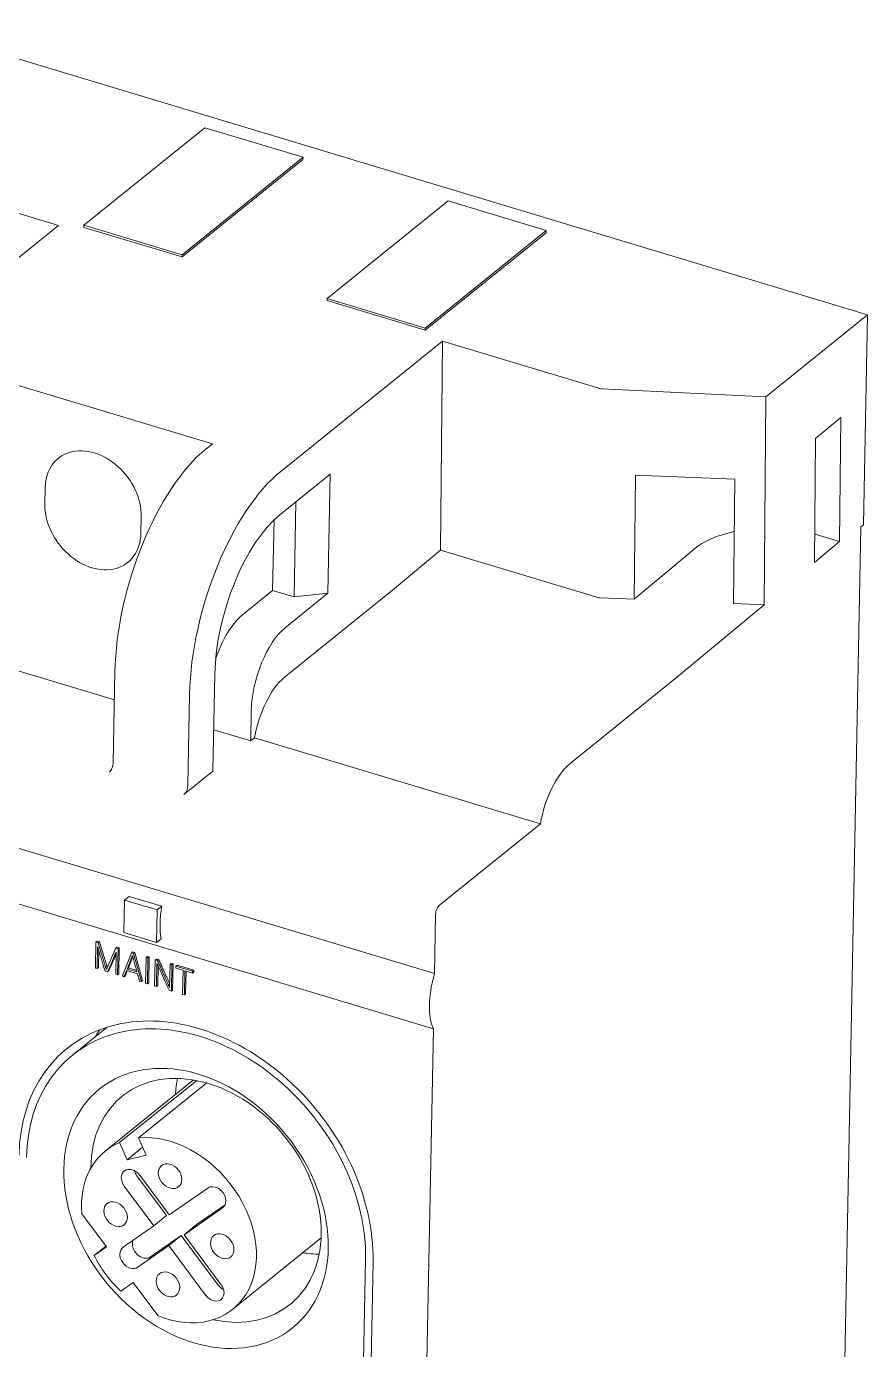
# Model space of a CAD drawing. Header units: inches. Extents: x 9220 to 92460, y -39241 to 4813.
# Drawn here: x 74502.3 to 74538.1, y -32911.4 to -32855 of the extents above; entities that cross this region are included whole.
import ezdxf

# ---------------------------------------------------------------- set-up
doc = ezdxf.new("R2010")
doc.units = ezdxf.units.IN
doc.header["$MEASUREMENT"] = 0

# ---------------------------------------------------------------- blocks, each defined once
blk = doc.blocks.new('A$C24EF5112')
at = {"color": 0, "linetype": 'Continuous', "lineweight": 0, "extrusion": (1.17636e-17, 0.017452, 0.999848)}
for p, q in [((-189.49, 394.26), (-85.11, 362.82)), ((-157.33, 383.21), (-170.51, 372.59)), ((-146.64, 379.99), (-157.33, 383.21)), ((-159.82, 369.36), (-146.64, 379.99)), ((-159.82, 369.13), (-146.65, 379.76)), ((-146.64, 379.99), (-146.65, 379.76)), ((-173.29, 372.56), (-190.33, 377.69)), ((-130.83, 375.23), (-144.01, 364.6)), ((-120.14, 372.01), (-130.83, 375.23)), ((-173.29, 372.56), (-190.91, 358.35)), ((-170.51, 372.59), (-170.52, 372.35)), ((-170.52, 372.35), (-159.82, 369.13)), ((-170.51, 372.59), (-159.82, 369.36)), ((-133.32, 361.38), (-120.14, 372.01)), ((-133.32, 361.15), (-120.15, 371.77)), ((-120.14, 372.01), (-120.15, 371.77)), ((-159.82, 369.36), (-159.82, 369.13)), ((-144.01, 364.6), (-144.02, 364.37)), ((-144.02, 364.37), (-133.32, 361.15)), ((-144.01, 364.6), (-133.32, 361.38)), ((-85.11, 362.82), (-96.18, 353.89)), ((-85.56, 339.91), (-85.11, 362.82)), ((-133.32, 361.38), (-133.32, 361.15)), ((-131.45, 359.95), (-149.07, 345.74)), ((-131.45, 359.95), (-131.66, 337.16)), ((-131.45, 359.95), (-114.41, 354.82)), ((-182.09, 356.45), (-156.52, 348.75)), ((-114.06, 354.76), (-96.18, 353.89)), ((-96.18, 353.89), (-96.39, 331.22)), ((-90.77, 349.35), (-88.03, 351.64)), ((-88.03, 351.64), (-88.15, 338.11)), ((-90.77, 349.35), (-90.9, 335.81)), ((-157.21, 348.2), (-156.52, 348.75)), ((-149.16, 341.02), (-143.67, 345.45)), ((-143.67, 345.45), (-143.92, 332.46)), ((-110.42, 345.35), (-110.55, 331.81)), ((-110.42, 345.35), (-99.58, 344.89)), ((-99.71, 331.36), (-99.58, 344.89)), ((-174.77, 342.13), (-174.73, 344.02)), ((-147.62, 332.06), (-147.42, 342.43)), ((-164.27, 340.87), (-164.31, 338.98)), ((-149.8, 340.46), (-149.95, 332.76)), ((-92.04, 20.25), (-85.83, 339.69)), ((-85.83, 339.69), (-85.56, 339.91)), ((-90.9, 335.81), (-88.15, 338.11)), ((-88.15, 338.11), (-90.71, 338.88)), ((-131.66, 337.16), (-136.89, 332.79)), ((-131.66, 337.16), (-114.63, 332.03)), ((-104.02, 337.27), (-110.55, 331.81)), ((-149.95, 332.76), (-153.24, 330.1)), ((-147.62, 332.06), (-149.95, 332.76)), ((-136.89, 332.79), (-148.69, 323.28)), ((-148.59, 328.7), (-143.92, 332.46)), ((-143.92, 332.46), (-147.62, 332.06)), ((-114.27, 331.97), (-110.55, 331.81)), ((-105.74, 323.41), (-96.39, 331.22)), ((-99.71, 331.36), (-96.39, 331.22)), ((-186.05, 326.53), (-167.2, 320.85)), ((-167.33, 314), (-167.14, 323.92)), ((-156.46, 313.06), (-156.25, 323.68)), ((-117.54, 313.9), (-105.74, 323.41)), ((-236.69, 322.44), (-132.31, 291)), ((-159, 321.47), (-159.19, 311.55)), ((-152.34, 316.38), (-152.28, 319.68)), ((-156.37, 317.59), (-152.34, 316.38)), ((-236.8, 316.42), (-132.43, 284.98)), ((-152.34, 316.38), (-151.91, 316.72)), ((-151.91, 316.72), (-120.77, 307.34)), ((-159.62, 310.51), (-156.46, 313.06)), ((-120.77, 307.34), (-131.76, 298.47)), ((-166.09, 299.01), (-166.16, 295.47)), ((-166.09, 299.01), (-165.59, 299.42)), ((-162.53, 297.94), (-166.09, 299.01)), ((-165.59, 299.42), (-162.03, 298.35)), ((-162.6, 294.4), (-162.53, 297.94)), ((-162.53, 297.94), (-162.03, 298.35)), ((-132.19, 297.43), (-132.31, 291)), ((-169.22, 294.43), (-169.27, 291.6)), ((-169.08, 294.54), (-169.22, 294.43)), ((-168.97, 294.36), (-169.22, 294.43)), ((-168.83, 294.47), (-169.08, 294.54)), ((-168.83, 294.47), (-168.97, 294.36)), ((-166.16, 295.47), (-162.6, 294.4)), ((-162.6, 294.4), (-162.1, 294.8)), ((-169.07, 291.54), (-169.03, 293.93)), ((-168.94, 291.65), (-168.9, 293.52)), ((-166.91, 293.89), (-167.05, 293.78)), ((-166.8, 293.7), (-167.05, 293.78)), ((-167, 293.33), (-167.05, 290.93)), ((-166.66, 293.81), (-166.91, 293.89)), ((-166.85, 290.87), (-166.8, 293.7)), ((-166.66, 293.81), (-166.8, 293.7)), ((-166.72, 290.98), (-166.66, 293.81)), ((-165.35, 293.27), (-166.33, 290.75)), ((-165.21, 293.38), (-165.35, 293.27)), ((-165.1, 293.19), (-165.35, 293.27)), ((-164.96, 293.3), (-165.21, 293.38)), ((-164.96, 293.3), (-165.1, 293.19)), ((-164.25, 290.13), (-165.1, 293.19)), ((-164.12, 290.24), (-164.96, 293.3)), ((-163.6, 292.88), (-163.73, 292.77)), ((-163.4, 292.82), (-163.6, 292.88)), ((-163.4, 292.82), (-163.54, 292.71)), ((-163.46, 290), (-163.4, 292.82)), ((-169.27, 291.6), (-169.07, 291.54)), ((-168.94, 291.65), (-169.07, 291.54)), ((-165.66, 291.62), (-165.8, 291.5)), ((-164.74, 291.18), (-165.8, 291.5)), ((-164.78, 291.35), (-165.66, 291.62)), ((-163.73, 292.77), (-163.79, 289.95)), ((-163.54, 292.71), (-163.73, 292.77)), ((-163.6, 289.89), (-163.54, 292.71)), ((-162.75, 292.48), (-162.81, 289.65)), ((-162.61, 292.59), (-162.75, 292.48)), ((-162.5, 292.41), (-162.75, 292.48)), ((-162.36, 292.52), (-162.61, 292.59)), ((-162.61, 289.59), (-162.56, 292.11)), ((-162.36, 292.52), (-162.5, 292.41)), ((-162.48, 289.7), (-162.43, 291.82)), ((-161.13, 292), (-161.18, 289.49)), ((-161, 292.11), (-161.13, 292)), ((-160.94, 291.94), (-161.13, 292)), ((-160.8, 292.05), (-161, 292.11)), ((-160.99, 289.1), (-160.94, 291.94)), ((-160.8, 292.05), (-160.94, 291.94)), ((-160.85, 289.21), (-160.8, 292.05)), ((-160.37, 291.91), (-160.51, 291.8)), ((-160.51, 291.8), (-160.51, 291.6)), ((-158.69, 291.25), (-160.51, 291.8)), ((-160.51, 291.6), (-159.71, 291.36)), ((-158.55, 291.36), (-160.37, 291.91)), ((-168.21, 291.28), (-167.93, 291.19)), ((-167.79, 291.3), (-167.93, 291.19)), ((-167.05, 290.93), (-166.85, 290.87)), ((-166.72, 290.98), (-166.85, 290.87)), ((-166.33, 290.75), (-166.14, 290.63)), ((-166.14, 290.63), (-165.87, 291.32)), ((-166, 290.75), (-166.14, 290.63)), ((-166, 290.75), (-165.79, 291.3)), ((-165.87, 291.32), (-164.68, 290.96)), ((-164.44, 290.12), (-164.25, 290.13)), ((-164.12, 290.24), (-164.25, 290.13)), ((-163.79, 289.95), (-163.6, 289.89)), ((-163.46, 290), (-163.6, 289.89)), ((-159.71, 291.36), (-159.77, 288.73)), ((-159.57, 288.67), (-159.52, 291.3)), ((-159.52, 291.3), (-158.69, 291.05)), ((-159.43, 288.78), (-159.38, 291.26)), ((-158.55, 291.36), (-158.69, 291.25)), ((-158.69, 291.05), (-158.69, 291.25)), ((-158.55, 291.16), (-158.69, 291.05)), ((-158.55, 291.16), (-158.55, 291.36)), ((-162.81, 289.65), (-162.61, 289.59)), ((-162.48, 289.7), (-162.61, 289.59)), ((-161.24, 289.18), (-160.99, 289.1)), ((-160.85, 289.21), (-160.99, 289.1)), ((-159.77, 288.73), (-159.57, 288.67)), ((-159.43, 288.78), (-159.57, 288.67)), ((-167.98, 285.17), (-171.77, 282.11)), ((-132.43, 284.98), (-136.67, 66.76)), ((-168.2, 271.64), (-158.56, 279.41)), ((-166.63, 272.57), (-158.22, 279.35)), ((-164.57, 273.08), (-157.12, 279.08)), ((-164.57, 273.08), (-163.74, 271.22)), ((-165.81, 270.71), (-166.63, 272.57)), ((-165.81, 270.71), (-164.12, 272.07)), ((-163.74, 271.22), (-165.81, 270.71)), ((-161.52, 264.62), (-164.74, 268.95)), ((-161.22, 264.69), (-164.44, 269.02)), ((-166.12, 267.84), (-162.89, 263.51)), ((-157.03, 267.62), (-161.22, 264.69)), ((-159.6, 262.52), (-155.41, 265.46)), ((-155.14, 265.8), (-158.23, 263.63)), ((-170.74, 264.81), (-168.06, 261.21)), ((-162.89, 263.51), (-161.52, 264.62)), ((-162.89, 263.51), (-166.24, 261.17)), ((-159.6, 262.52), (-158.23, 263.63)), ((-155.58, 257.11), (-159.6, 262.52)), ((-169.4, 260.27), (-168.13, 261.3)), ((-168.06, 261.21), (-169.4, 260.27)), ((-164.63, 259), (-161.28, 261.35)), ((-159.91, 262.46), (-163.26, 260.11)), ((-161.28, 261.35), (-159.91, 262.46)), ((-161.28, 261.35), (-157.25, 255.94)), ((-155.88, 257.05), (-159.91, 262.46)), ((-154.3, 254.4), (-144.66, 262.18)), ((-139.82, 259.83), (-142.98, 96.92)), ((-142.17, 96.68), (-139, 259.59)), ((-166.5, 256.37), (-165.16, 257.31)), ((-165.16, 257.31), (-162.48, 253.71))]:
    blk.add_line(p, q, dxfattribs=at)
at = {"color": 0, "linetype": 'Continuous', "lineweight": 0}
for centre, major_axis, ratio, start_param, end_param in [((-114, 355.15), (0.81, -0.016), 0.484859, 4.188396, 4.652168), ((-169.5, 342.45), (3.81, -4.73), 0.75727, 0.734265, 3.875858), ((-157.53, 331.67), (5.45, 18.1), 0.437606, 0.569463, 2.140259), ((-149.39, 329.22), (5.45, 18.1), 0.437606, 0.569463, 2.140259), ((-169.54, 340.56), (3.81, -4.73), 0.75727, 3.875858, 7.017451), ((-149.39, 329.22), (3.89, 12.93), 0.437606, 0.569463, 2.140259), ((-95.66, 334.75), (9.72, -0.09), 0.497992, 1.997105, 2.612544), ((-95.66, 334.75), (9.72, -0.09), 0.497992, 1.041748, 1.060854), ((-114.22, 332.37), (-0.81, 0.008), 0.497992, 1.041748, 1.505395), ((-153.36, 323.96), (2.02, 6.72), 0.437606, 0.569463, 1.507118), ((-148.71, 322.56), (2.02, 6.72), 0.437606, 0.569463, 2.140259), ((-148.8, 317.61), (-1.87, -6.2), 0.437606, 3.711055, 4.985883), ((-167.74, 313.67), (0.234, 0.776), 0.437606, 3.711055, 5.281852), ((-117.65, 308.23), (1.87, 6.2), 0.437606, 0.569463, 1.84429), ((-159.6, 311.22), (-0.234, -0.776), 0.437606, 0.569463, 2.140259), ((-158.79, 299.21), (-1.95, -6.46), 0.437606, 4.977159, 5.586544), ((-131.78, 297.76), (-0.234, -0.776), 0.437606, 3.711055, 5.281852), ((-129.42, 290.37), (-1.95, -6.46), 0.437606, 4.746325, 5.817378), ((-158.3, 265.4), (14.07, -17.44), 0.75727, 0.734265, 3.875858), ((-158.3, 265.4), (13.48, -16.71), 0.75727, 0.734265, 3.875858), ((-151.98, 270.49), (14.07, -17.44), 0.75727, 3.382918, 3.43261), ((-157.2, 266.28), (9.15, -11.35), 0.75727, 5.528599, 10.179365), ((-148, 273.7), (9.15, -11.35), 0.75727, 3.706161, 3.850177), ((-161.25, 263.02), (6.95, -8.62), 0.75727, 5.336607, 8.96341), ((-161.25, 263.02), (6.95, -8.62), 0.75727, 2.924736, 3.985906), ((-165.28, 268.43), (0.85, -1.05), 0.75727, 1.519664, 4.661256), ((-163.9, 269.54), (0.85, -1.05), 0.75727, 4.181667, 4.661256), ((-156.22, 266.54), (0.85, -1.05), 0.75727, 6.232052, 9.373645), ((-165.44, 260.08), (0.85, -1.05), 0.75727, 3.09046, 6.232052), ((-164.07, 261.19), (0.85, -1.05), 0.75727, 3.513512, 6.232052), ((-161.25, 263.02), (6.95, -8.62), 0.75727, 4.439942, 4.882571), ((-148, 273.7), (9.15, -11.35), 0.75727, 5.574601, 5.718617), ((-156.41, 256.53), (0.85, -1.05), 0.75727, 4.661256, 7.802849), ((-155.04, 257.63), (0.85, -1.05), 0.75727, 4.661256, 5.243111)]:
    blk.add_ellipse(centre, major_axis=major_axis, ratio=ratio, start_param=start_param, end_param=end_param, dxfattribs=at)
for centre, major_axis in [((-158.3, 265.4), (-10.51, 13.03)), ((-161.13, 268.92), (0.93, -1.16)), ((-167.06, 264.77), (0.93, -1.16)), ((-155.44, 261.27), (0.93, -1.16)), ((-161.36, 257.12), (0.93, -1.16))]:
    blk.add_ellipse(centre, major_axis=major_axis, ratio=0.75727, dxfattribs=at)
for points, knots in [([(-168.06, 291.43), (-168.06, 291.44), (-168.07, 291.47), (-168.09, 291.53), (-168.12, 291.61), (-168.15, 291.71), (-168.19, 291.82), (-168.23, 291.95), (-168.27, 292.1), (-168.32, 292.26), (-168.37, 292.42), (-168.43, 292.59), (-168.48, 292.77), (-168.56, 293.03), (-168.73, 293.56), (-168.87, 294.03), (-168.97, 294.36)], [0, 0, 0, 0, 0.010517, 0.029578, 0.057191, 0.091739, 0.131602, 0.17678, 0.226508, 0.280023, 0.337325, 0.396884, 0.457174, 0.518195, 0.6666, 1, 1, 1, 1]), ([(-167.96, 291.67), (-167.97, 291.68), (-167.98, 291.73), (-168.01, 291.82), (-168.05, 291.93), (-168.09, 292.07), (-168.14, 292.21), (-168.18, 292.37), (-168.24, 292.53), (-168.29, 292.7), (-168.34, 292.88), (-168.42, 293.14), (-168.59, 293.67), (-168.73, 294.14), (-168.83, 294.47)], [0.0415244, 0.0415244, 0.0415244, 0.0415244, 0.0571906, 0.0917386, 0.1316016, 0.1767797, 0.2265084, 0.2800233, 0.3373245, 0.3968838, 0.4571737, 0.5181953, 0.6666001, 1, 1, 1, 1]), ([(-169.03, 293.93), (-169.02, 293.91), (-169, 293.85), (-168.98, 293.76), (-168.95, 293.66), (-168.91, 293.55), (-168.87, 293.42), (-168.83, 293.29), (-168.79, 293.15), (-168.74, 293.01), (-168.7, 292.86), (-168.65, 292.71), (-168.61, 292.56), (-168.54, 292.34), (-168.41, 291.91), (-168.29, 291.54), (-168.21, 291.28)], [0, 0, 0, 0, 0.027797, 0.061126, 0.099988, 0.14327, 0.189861, 0.23976, 0.292286, 0.346758, 0.403177, 0.460328, 0.516996, 0.573181, 0.708838, 1, 1, 1, 1]), ([(-167.05, 293.78), (-167.11, 293.64), (-167.22, 293.38), (-167.38, 293), (-167.51, 292.72), (-167.6, 292.51), (-167.66, 292.36), (-167.72, 292.23), (-167.78, 292.09), (-167.83, 291.97), (-167.88, 291.85), (-167.93, 291.75), (-167.97, 291.65), (-168, 291.57), (-168.03, 291.5), (-168.05, 291.46), (-168.06, 291.43)], [0, 0, 0, 0, 0.172856, 0.333623, 0.482302, 0.543591, 0.604043, 0.663657, 0.720959, 0.774475, 0.824205, 0.869357, 0.90914, 0.943554, 0.970979, 1, 1, 1, 1]), ([(-167.93, 291.19), (-167.88, 291.3), (-167.79, 291.51), (-167.66, 291.81), (-167.56, 292.05), (-167.48, 292.23), (-167.43, 292.35), (-167.38, 292.47), (-167.33, 292.59), (-167.28, 292.71), (-167.23, 292.82), (-167.18, 292.93), (-167.14, 293.03), (-167.1, 293.12), (-167.06, 293.2), (-167.03, 293.27), (-167.01, 293.31), (-167, 293.33)], [0, 0, 0, 0, 0.150097, 0.292972, 0.428623, 0.485357, 0.542309, 0.599481, 0.655764, 0.710053, 0.762346, 0.812025, 0.858473, 0.901688, 0.940344, 0.973115, 1, 1, 1, 1]), ([(-167.79, 291.3), (-167.75, 291.41), (-167.66, 291.62), (-167.52, 291.92), (-167.42, 292.16), (-167.34, 292.34), (-167.29, 292.46), (-167.24, 292.58), (-167.19, 292.7), (-167.14, 292.82), (-167.09, 292.93), (-167.05, 293.03), (-167.02, 293.09), (-167.01, 293.12)], [0, 0, 0, 0, 0.1500974, 0.2929716, 0.4286228, 0.4853567, 0.5423093, 0.5994809, 0.6557645, 0.7100528, 0.762346, 0.8120253, 0.8488361, 0.8488361, 0.8488361, 0.8488361]), ([(-165.8, 291.5), (-165.78, 291.56), (-165.74, 291.66), (-165.68, 291.82), (-165.62, 291.98), (-165.56, 292.14), (-165.5, 292.29), (-165.44, 292.43), (-165.39, 292.56), (-165.35, 292.68), (-165.3, 292.78), (-165.27, 292.88), (-165.24, 292.95), (-165.23, 292.98)], [0, 0, 0, 0, 0.106118, 0.213594, 0.322428, 0.429305, 0.530911, 0.627246, 0.716632, 0.797389, 0.869519, 0.929228, 1, 1, 1, 1]), ([(-165.66, 291.62), (-165.64, 291.67), (-165.6, 291.77), (-165.54, 291.93), (-165.48, 292.09), (-165.42, 292.25), (-165.36, 292.4), (-165.31, 292.54), (-165.25, 292.67), (-165.22, 292.77), (-165.19, 292.82), (-165.19, 292.83)], [0, 0, 0, 0, 0.106118, 0.213594, 0.322428, 0.4293053, 0.5309113, 0.6272464, 0.7166317, 0.7973887, 0.8272458, 0.8272458, 0.8272458, 0.8272458]), ([(-165.23, 292.98), (-165.22, 292.96), (-165.21, 292.92), (-165.19, 292.84), (-165.16, 292.74), (-165.13, 292.61), (-165.09, 292.47), (-165.05, 292.31), (-165, 292.13), (-164.95, 291.95), (-164.9, 291.76), (-164.84, 291.57), (-164.79, 291.38), (-164.76, 291.25), (-164.74, 291.18)], [0, 0, 0, 0, 0.027336, 0.070868, 0.130595, 0.202708, 0.283396, 0.372662, 0.4689, 0.570509, 0.677489, 0.786433, 0.893936, 1, 1, 1, 1]), ([(-162.56, 292.11), (-162.56, 292.09), (-162.54, 292.05), (-162.51, 291.97), (-162.46, 291.88), (-162.41, 291.77), (-162.35, 291.64), (-162.29, 291.51), (-162.22, 291.36), (-162.15, 291.2), (-162.08, 291.03), (-162, 290.86), (-161.92, 290.69), (-161.81, 290.44), (-161.58, 289.93), (-161.38, 289.48), (-161.24, 289.18)], [0, 0, 0, 0, 0.017881, 0.043036, 0.075471, 0.113785, 0.156579, 0.203853, 0.254825, 0.308715, 0.365522, 0.423995, 0.482881, 0.542179, 0.685414, 1, 1, 1, 1]), ([(-161.18, 289.49), (-161.19, 289.51), (-161.21, 289.55), (-161.25, 289.63), (-161.29, 289.72), (-161.34, 289.83), (-161.4, 289.96), (-161.46, 290.1), (-161.53, 290.25), (-161.6, 290.4), (-161.67, 290.57), (-161.75, 290.74), (-161.83, 290.91), (-161.94, 291.16), (-162.09, 291.51), (-162.29, 291.95), (-162.43, 292.25), (-162.5, 292.41)], [0, 0, 0, 0, 0.019057, 0.045144, 0.078261, 0.117077, 0.160259, 0.207807, 0.259003, 0.31313, 0.370188, 0.428711, 0.487234, 0.545757, 0.688172, 0.839586, 1, 1, 1, 1]), ([(-161.18, 289.89), (-161.18, 289.91), (-161.21, 289.97), (-161.26, 290.07), (-161.32, 290.21), (-161.39, 290.36), (-161.46, 290.52), (-161.54, 290.68), (-161.61, 290.85), (-161.69, 291.02), (-161.8, 291.27), (-161.96, 291.62), (-162.16, 292.06), (-162.29, 292.36), (-162.36, 292.52)], [0.0986091, 0.0986091, 0.0986091, 0.0986091, 0.1170769, 0.1602587, 0.2078068, 0.2590033, 0.3131304, 0.3701881, 0.4287111, 0.487234, 0.545757, 0.6881721, 0.8395864, 1, 1, 1, 1]), ([(-164.68, 290.96), (-164.67, 290.92), (-164.65, 290.85), (-164.62, 290.74), (-164.59, 290.64), (-164.56, 290.54), (-164.54, 290.45), (-164.51, 290.37), (-164.48, 290.26), (-164.46, 290.18), (-164.44, 290.12)], [0, 0, 0, 0, 0.138948, 0.27018, 0.393699, 0.508312, 0.612826, 0.707241, 0.810993, 1, 1, 1, 1])]:
    blk.add_open_spline(points, degree=3, knots=knots, dxfattribs=at)

msp = doc.modelspace()

# ---------------------------------------------------------------- block references
at = {"xscale": 0.3909995765929849, "yscale": 0.3909995765929849, "zscale": 0.3909995765929849}
msp.add_blockref('A$C24EF5112', (74571.41, -33009.116), dxfattribs=at)

doc.saveas('drawing.dxf')
